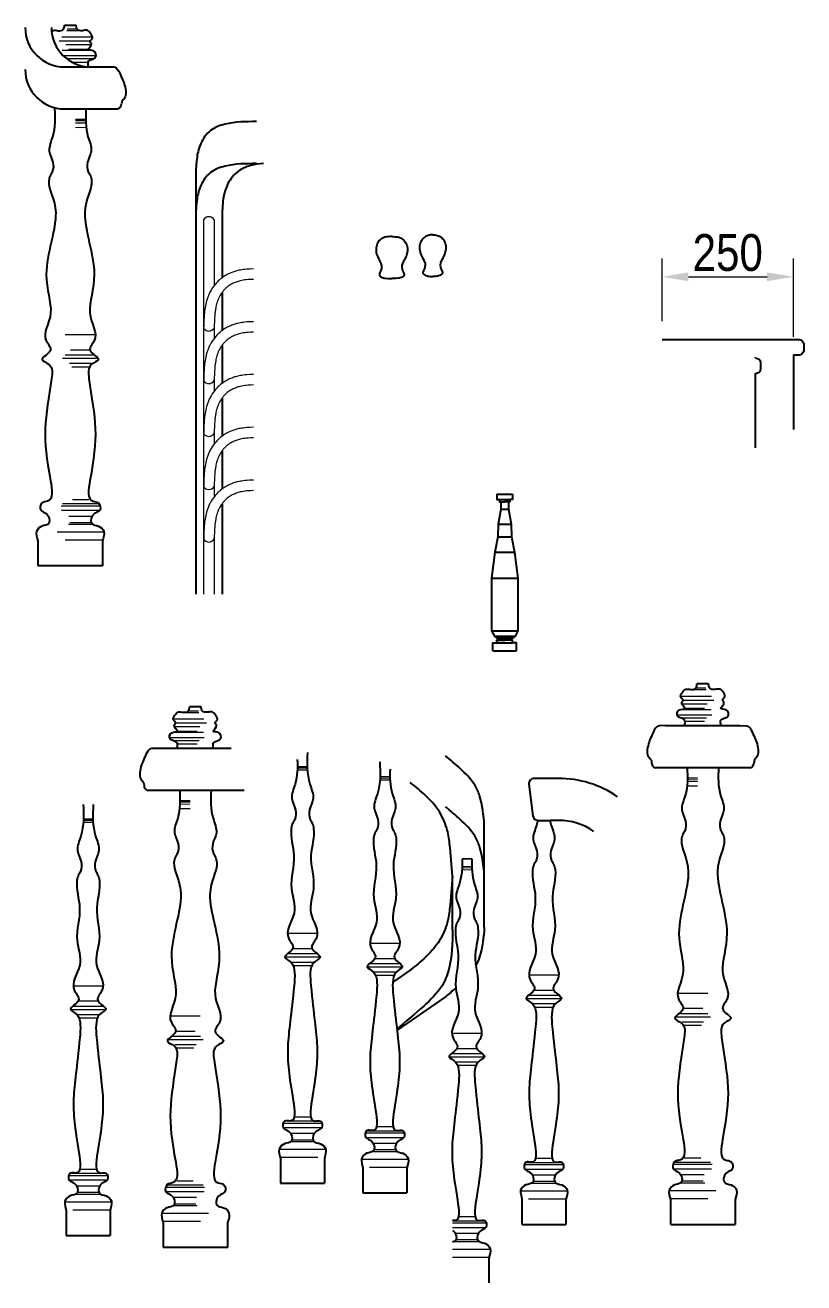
# Model space of a CAD drawing. Header units: millimetres. Extents: x -37049 to 129367, y 25385 to 90033.
# Drawn here: x 48044 to 49528, y 49671 to 52067 of the extents above; entities that cross this region are included whole.
import ezdxf

# ---------------------------------------------------------------- set-up
doc = ezdxf.new("R2010")
doc.units = ezdxf.units.MM
doc.header["$MEASUREMENT"] = 0
for name, color, linetype, lineweight in [('NKT', 9, 'Continuous', 0), ('NMANH2', 35, 'Continuous', 9), ('NMANH3', 25, 'Continuous', 9), ('NTHAY1', 61, 'Continuous', 25), ('NTHAY2', 51, 'Continuous', 25), ('NTHAY3', 41, 'Continuous', 25), ('NTHAY4', 21, 'Continuous', 25), ('NTHEP', 7, 'Continuous', 20), ('NVDUNG', 143, 'Continuous', 13)]:
    doc.layers.add(name, color=color, linetype=linetype, lineweight=lineweight)
doc.styles.add('AVO', font='vhelvcn.ttf')
doc.dimstyles.new('100 Snho', dxfattribs={"dimscale": 0, "dimtxt": 70, "dimasz": 50, "dimexe": 35, "dimexo": 35, "dimgap": 10, "dimtad": 1, "dimdec": 0, "dimzin": 0, "dimdsep": 46, "dimtxsty": 'AVO', "dimcen": -2, "dimdle": 50, "dimclrd": 256, "dimclre": 256, "dimclrt": 3, "dimadec": 0, "dimazin": 0, "dimtfac": 1, "dimtdec": 0, "dimtix": 1, "dimtmove": 2, "dimatfit": 1, "dimldrblk": 'ARCHTICK', "dimfxl": 0, "dimtolj": 1, "dimtzin": 0, "dimlwd": -1, "dimlwe": -1, "dimarcsym": 0})

# ---------------------------------------------------------------- blocks, each defined once
blk = doc.blocks.new('A$C31107601')
at = {"layer": 'NMANH2'}
for p, q in [((218.5, 3174), (140.9, 3174.7)), ((218.5, 3163.2), (140.9, 3163.9)), ((218.5, 3148), (140.9, 3148.7)), ((293.1, 1902.8), (66.3, 1902.8)), ((294.7, 1748.2), (64.7, 1748.2)), ((254.5, 1786.8), (104.8, 1786.8)), ((314.2, 1722.4), (45.2, 1722.4)), ((261.4, 1683.7), (98, 1683.7)), ((244, 1658), (115.4, 1658)), ((242.7, 505.2), (116.7, 505.2)), ((328.6, 456.5), (30.8, 456.5)), ((325.4, 422.4), (34, 422.4)), ((317.7, 473.5), (41.6, 473.5)), ((273, 315.2), (86.3, 315.2)), ((268.1, 378.5), (91.3, 378.5)), ((260.9, 329.8), (98.5, 329.8)), ((357.9, 256.7), (1.4, 256.7)), ((296.5, 195.8), (10.6, 195.8))]:
    blk.add_line(p, q, dxfattribs=at)
at = {"layer": 'NTHAY3'}
for p, q in [((12.7, 189.5), (12.7, 0)), ((346.6, 189.5), (346.6, 0))]:
    blk.add_line(p, q, dxfattribs=at)
for points, knots in [([(218.3, 3283.6), (213.5, 3202.9), (209.9, 3084.8), (278.6, 2938.3), (226.1, 2854.9), (228.3, 2785.4), (256.9, 2744.4), (280.2, 2651.4), (215.5, 2483.8), (294.6, 2268), (202, 2055.9), (338.5, 1901.2), (213.2, 1785.7), (356.1, 1723.5), (228.7, 1683.5), (257.7, 1320.8), (310.8, 1018.7), (275.3, 782.1), (222.3, 451.6), (326.4, 488.6), (338.5, 418.8), (291.6, 404.6), (258.8, 375.5), (254.2, 309.4), (320.8, 308.6), (357.4, 272), (359.7, 246.6), (346.6, 189.5)], [4.841225, 4.841225, 4.841225, 4.841225, 53.228132, 75.721762, 93.593105, 108.446274, 114.096014, 123.235595, 164.581994, 215.213154, 252.839998, 292.727054, 308.51454, 327.233834, 339.600503, 361.604738, 438.59674, 521.6962, 553.360809, 561.516955, 571.901191, 579.250197, 587.895459, 598.078092, 609.056736, 620.583253, 625.172047, 625.172047, 625.172047, 625.172047]), ([(140.1, 3229.9), (142.1, 3167.2), (142.1, 3067.1), (80.6, 2938.3), (133.2, 2854.9), (131, 2785.4), (102.5, 2744.4), (79.2, 2651.4), (143.8, 2483.8), (64.8, 2268), (157.4, 2055.9), (20.8, 1901.2), (146.2, 1785.7), (3.3, 1723.5), (130.6, 1683.5), (101.7, 1320.8), (48.5, 1018.7), (84.1, 782.1), (137, 451.6), (32.9, 488.6), (20.9, 418.8), (67.8, 404.6), (100.6, 375.5), (105.2, 309.4), (38.5, 308.6), (-11.3, 258.8), (4.2, 214.3), (12.7, 189.5)], [23.468781, 23.468781, 23.468781, 23.468781, 211.820428, 324.288574, 413.645292, 487.911134, 516.159836, 561.857739, 768.589736, 1021.745535, 1209.879754, 1409.315034, 1488.252464, 1581.848937, 1643.68228, 1753.703458, 2138.663466, 2554.160764, 2712.483809, 2753.264542, 2805.18572, 2841.930751, 2885.157061, 2936.070228, 2990.963446, 3048.596031, 3120.596589, 3120.596589, 3120.596589, 3120.596589])]:
    blk.add_open_spline(points, degree=3, knots=knots, dxfattribs=at)
blk = doc.blocks.new('A$C6CA73021')
at = {"layer": 'NMANH2'}
for p, q in [((81, 2379), (365, 2379)), ((79, 2185), (367, 2185)), ((129, 2234), (316, 2234)), ((55, 2153), (391, 2153)), ((121, 2105), (325, 2105)), ((143, 2072), (303, 2072)), ((144, 632), (302, 632)), ((37, 571), (409, 571)), ((41, 528), (405, 528)), ((50, 592), (395, 592)), ((106, 394), (340, 394)), ((112, 473), (333, 473)), ((121, 412), (324, 412)), ((0, 321), (446, 321)), ((77, 245), (434, 245))]:
    blk.add_line(p, q, dxfattribs=at)
at = {"layer": 'NTHAY2'}
for p, q in [((360, 4250), (317, 4250)), ((360, 3850), (282, 3850))]:
    blk.add_line(p, q, dxfattribs=at)
blk.add_lwpolyline([(317, 4250), (130, 4250, 0.451123), (80, 4194), (118, 3894, 0.378242), (167, 3850), (279, 3850)], format="xyb", dxfattribs=at)
for radius in [1000, 600]:
    blk.add_arc((360, 3250), radius, 55.5742, 90, dxfattribs=at)
at = {"layer": 'NTHAY3'}
for p, q in [((14, 237), (14, 0)), ((432, 237), (432, 0))]:
    blk.add_line(p, q, dxfattribs=at)
for points, knots in [([(165, 3850), (162, 3834), (146, 3772), (99, 3673), (165, 3569), (162, 3482), (126, 3431), (97, 3314), (178, 3105), (79, 2835), (195, 2570), (24, 2376), (181, 2232), (2, 2154), (162, 2104), (125, 1651), (59, 1273), (103, 978), (170, 564), (39, 611), (24, 523), (83, 506), (124, 469), (130, 387), (46, 386), (1, 340), (-2, 308), (14, 237)], [45.614647, 45.614647, 45.614647, 45.614647, 53.228132, 75.721762, 93.593105, 108.446274, 114.096014, 123.235595, 164.581994, 215.213154, 252.839998, 292.727054, 308.51454, 327.233834, 339.600503, 361.604738, 438.59674, 521.6962, 553.360809, 561.516955, 571.901191, 579.250197, 587.895459, 598.078092, 609.056736, 620.583253, 625.172047, 625.172047, 625.172047, 625.172047]), ([(282, 3850), (285, 3834), (299, 3772), (347, 3673), (281, 3569), (284, 3482), (319, 3431), (349, 3314), (268, 3105), (367, 2835), (251, 2570), (421, 2376), (265, 2232), (443, 2154), (284, 2104), (320, 1651), (387, 1273), (342, 978), (276, 564), (406, 611), (421, 523), (363, 506), (322, 469), (316, 387), (399, 386), (462, 323), (442, 268), (432, 237)], [173.753932, 173.753932, 173.753932, 173.753932, 211.820428, 324.288574, 413.645292, 487.911134, 516.159836, 561.857739, 768.589736, 1021.745535, 1209.879754, 1409.315034, 1488.252464, 1581.848937, 1643.68228, 1753.703458, 2138.663466, 2554.160764, 2712.483809, 2753.264542, 2805.18572, 2841.930751, 2885.157061, 2936.070228, 2990.963446, 3048.596031, 3120.596589, 3120.596589, 3120.596589, 3120.596589])]:
    blk.add_open_spline(points, degree=3, knots=knots, dxfattribs=at)
blk = doc.blocks.new('A$C0A026E76')
at = {"layer": 'NMANH2'}
for p, q in [((34.9, 793.5), (54.3, 793.7)), ((34.9, 790.8), (54.3, 791)), ((34.9, 787), (54.3, 787.2)), ((16.2, 475.7), (72.9, 475.7)), ((15.8, 437), (73.3, 437)), ((25.9, 446.7), (63.3, 446.7)), ((11, 430.6), (78.2, 430.6)), ((24.2, 420.9), (65, 420.9)), ((28.5, 414.5), (60.7, 414.5)), ((28.8, 126.3), (60.3, 126.3)), ((7.4, 114.1), (81.8, 114.1)), ((8.2, 105.6), (81, 105.6)), ((10.1, 118.4), (79.1, 118.4)), ((21.3, 78.8), (67.9, 78.8)), ((22.5, 94.6), (66.7, 94.6)), ((24.3, 82.5), (64.9, 82.5)), ((0, 64.2), (89.2, 64.2)), ((15.4, 49), (86.9, 49))]:
    blk.add_line(p, q, dxfattribs=at)
at = {"layer": 'NTHAY3'}
for p, q in [((2.9, 47.4), (2.9, 0)), ((86.3, 47.4), (86.3, 0))]:
    blk.add_line(p, q, dxfattribs=at)
for points in [[(34.9, 820.9), (36.2, 800.7), (37, 771.2), (19.9, 734.6), (33, 713.7), (32.4, 696.3), (25.3, 686.1), (19.5, 662.8), (35.6, 621), (15.9, 567), (39, 514), (4.9, 475.3), (36.2, 446.4), (0.5, 430.9), (32.3, 420.9), (25.1, 330.2), (11.8, 254.7), (20.7, 195.5), (33.9, 112.9), (7.9, 122.1), (4.9, 104.7), (16.6, 101.1), (24.8, 93.9), (26, 77.3), (9.3, 77.2), (0.2, 68), (-0.4, 61.6), (2.9, 47.4)], [(54.3, 820.9), (53, 800.7), (52.2, 771.2), (69.3, 734.6), (56.2, 713.7), (56.8, 696.3), (63.9, 686.1), (69.7, 662.8), (53.6, 621), (73.3, 567), (50.2, 514), (84.3, 475.3), (53, 446.4), (88.7, 430.9), (56.9, 420.9), (64.1, 330.2), (77.4, 254.7), (68.5, 195.5), (55.3, 112.9), (81.3, 122.1), (84.3, 104.7), (72.6, 101.1), (64.4, 93.9), (63.2, 77.3), (79.9, 77.2), (89, 68), (89.6, 61.6), (86.3, 47.4)]]:
    blk.add_open_spline(points, degree=3, knots=[4.841225, 4.841225, 4.841225, 4.841225, 53.228132, 75.721762, 93.593105, 108.446274, 114.096014, 123.235595, 164.581994, 215.213154, 252.839998, 292.727054, 308.51454, 327.233834, 339.600503, 361.604738, 438.59674, 521.6962, 553.360809, 561.516955, 571.901191, 579.250197, 587.895459, 598.078092, 609.056736, 620.583253, 625.172047, 625.172047, 625.172047, 625.172047], dxfattribs=at)
blk = doc.blocks.new('A$C4C8B26EE')
at = {"layer": 'NMANH2'}
for p, q in [((63.6, 1006.7), (122.3, 1006.7)), ((86, 1019.2), (112.4, 1019.2)), ((93, 1022.3), (111.7, 1022.3)), ((65.7, 992.2), (114.3, 992.2)), ((68.3, 999.3), (126.9, 999.3)), ((71.6, 983.5), (109.1, 983.5)), ((56.7, 971.2), (122.9, 971.2)), ((62.5, 965.5), (113, 965.5)), ((64.5, 981.5), (121.6, 981.5)), ((71.9, 958.9), (109.1, 958.9)), ((95.7, 843.8), (76.4, 844)), ((95.9, 850.6), (76.5, 850.8)), ((95.9, 848), (76.5, 848.2)), ((95.8, 835.1), (76.4, 835.3)), ((115.3, 440.3), (58.7, 440.3)), ((105.7, 411.3), (68.3, 411.3)), ((120.6, 395.2), (53.4, 395.2)), ((115.7, 401.7), (58.3, 401.7)), ((107.4, 385.6), (66.6, 385.6)), ((103.1, 379.1), (70.9, 379.1)), ((102, 126.3), (70.5, 126.3)), ((123.5, 114.1), (49, 114.1)), ((122.7, 105.6), (49.8, 105.6)), ((120.8, 118.4), (51.7, 118.4)), ((109.6, 78.8), (62.9, 78.8)), ((108.3, 94.6), (64.1, 94.6)), ((106.6, 82.5), (65.9, 82.5)), ((130.8, 64.2), (41.7, 64.2)), ((115.4, 49), (44, 49))]:
    blk.add_line(p, q, dxfattribs=at)
at = {"layer": 'NTHAY3'}
for p, q in [((117, 1029.8), (94.7, 1029.8)), ((174, 950.2), (35.2, 950.2)), ((198.8, 870.2), (15.8, 870.2)), ((44.5, 47.4), (44.5, 0)), ((167.4, 47.4), (167.4, 0))]:
    blk.add_line(p, q, dxfattribs=at)
blk.add_arc((18.4, 880.1), 10.3, 179.4846, 254.9089, dxfattribs=at)
for points, knots in [([(70.9, 950.2), (71.9, 954.5), (73.6, 962.2), (63.7, 964.8), (54.9, 968.7), (57.8, 983.6), (78.8, 980.3), (61.1, 992.9), (70.7, 999.4), (61, 1004.8), (66.6, 1014), (73.2, 1021.8), (82.8, 1018.4), (94, 1020), (94.4, 1026.8), (94.7, 1029.8)], [0, 0, 0, 0, 44.778993, 80.151703, 105.022686, 154.235341, 197.72659, 250.748727, 269.750189, 296.101968, 336.996669, 372.457452, 409.472028, 450.409327, 482.992951, 482.992951, 482.992951, 482.992951]), ([(140.7, 950.2), (139.8, 954.5), (138, 962.2), (147.9, 964.8), (156.7, 968.7), (153.9, 983.6), (132.8, 980.3), (150.6, 992.9), (141, 999.4), (150.7, 1004.8), (145, 1014), (138.5, 1021.8), (128.8, 1018.4), (117.7, 1020), (117.2, 1026.8), (117, 1029.8)], [0, 0, 0, 0, 44.778993, 80.151703, 105.022686, 154.235341, 197.72659, 250.748727, 269.750189, 296.101968, 336.996669, 372.457452, 409.472028, 450.409327, 482.992951, 482.992951, 482.992951, 482.992951]), ([(35.2, 950.2), (22.5, 951.2), (14.9, 946.9), (7.6, 928.4), (0.2, 914.8), (-0.9, 892.3), (7.8, 885.7), (8.2, 881.8), (8.1, 880.2)], [0, 0, 0, 0, 6.002944, 20.995729, 53.508907, 73.898701, 78.40458, 83.222793, 83.222793, 83.222793, 83.222793]), ([(76.1, 870.2), (76.8, 852.5), (77.8, 825.5), (61.5, 791.4), (74.6, 770.5), (74.1, 753.2), (66.9, 742.9), (61.1, 719.7), (94, 677.8), (46.9, 559.1), (80.7, 476.2), (46.5, 437.6), (77.9, 408.7), (42.1, 393.1), (74, 383.1), (66.7, 330.2), (53.5, 254.7), (62.3, 195.5), (75.6, 121.4), (49.6, 122.1), (46.6, 104.7), (58.3, 101.1), (66.5, 93.9), (67.6, 77.3), (51, 77.2), (38.5, 64.7), (42.4, 53.6), (44.5, 47.4)], [0, 0, 0, 0, 211.820428, 324.288574, 413.645292, 487.911134, 516.159836, 561.857739, 768.589736, 1021.745535, 1209.879754, 1409.315034, 1488.252464, 1581.848937, 1643.68228, 1753.703458, 2138.663466, 2554.160764, 2712.483809, 2753.264542, 2805.18572, 2841.930751, 2885.157061, 2936.070228, 2990.963446, 3048.596031, 3120.596589, 3120.596589, 3120.596589, 3120.596589]), ([(135.8, 870.2), (135.2, 852.5), (134.2, 825.5), (150.5, 791.4), (137.3, 770.5), (137.9, 753.2), (145, 742.9), (150.8, 719.7), (117.9, 677.8), (165.1, 559.1), (131.3, 476.2), (165.4, 437.6), (134.1, 408.7), (169.8, 393.1), (138, 383.1), (145.2, 330.2), (158.5, 254.7), (149.6, 195.5), (136.4, 121.4), (162.4, 122.1), (165.4, 104.7), (153.7, 101.1), (145.5, 93.9), (144.3, 77.3), (161, 77.2), (173.5, 64.7), (169.6, 53.6), (167.4, 47.4)], [0, 0, 0, 0, 211.820428, 324.288574, 413.645292, 487.911134, 516.159836, 561.857739, 768.589736, 1021.745535, 1209.879754, 1409.315034, 1488.252464, 1581.848937, 1643.68228, 1753.703458, 2138.663466, 2554.160764, 2712.483809, 2753.264542, 2805.18572, 2841.930751, 2885.157061, 2936.070228, 2990.963446, 3048.596031, 3120.596589, 3120.596589, 3120.596589, 3120.596589])]:
    blk.add_open_spline(points, degree=3, knots=knots, dxfattribs=at)
blk = doc.blocks.new('A$C67F171CA')
at = {"layer": 'NMANH2'}
for p, q in [((63.6, 1006.7), (122.3, 1006.7)), ((86, 1019.2), (112.4, 1019.2)), ((93, 1022.3), (111.7, 1022.3)), ((65.7, 992.2), (114.3, 992.2)), ((68.3, 999.3), (126.9, 999.3)), ((71.6, 983.5), (109.1, 983.5)), ((56.7, 971.2), (122.9, 971.2)), ((62.5, 965.5), (113, 965.5)), ((64.5, 981.5), (121.6, 981.5)), ((71.9, 958.9), (109.1, 958.9)), ((95.7, 843.8), (76.4, 844)), ((95.9, 850.6), (76.5, 850.8)), ((95.9, 848), (76.5, 848.2)), ((95.8, 835.1), (76.4, 835.3)), ((115.3, 440.3), (58.7, 440.3)), ((105.7, 411.3), (68.3, 411.3)), ((120.6, 395.2), (53.4, 395.2)), ((115.7, 401.7), (58.3, 401.7)), ((107.4, 385.6), (66.6, 385.6)), ((103.1, 379.1), (70.9, 379.1)), ((102, 126.3), (70.5, 126.3)), ((123.5, 114.1), (49, 114.1)), ((122.7, 105.6), (49.8, 105.6)), ((120.8, 118.4), (51.7, 118.4)), ((109.6, 78.8), (62.9, 78.8)), ((108.3, 94.6), (64.1, 94.6)), ((106.6, 82.5), (65.9, 82.5)), ((130.8, 64.2), (41.7, 64.2)), ((115.4, 49), (44, 49))]:
    blk.add_line(p, q, dxfattribs=at)
at = {"layer": 'NTHAY3'}
for p, q in [((117, 1029.8), (94.7, 1029.8)), ((176.4, 950.2), (35.2, 950.2)), ((195.9, 870.2), (15.8, 870.2)), ((44.5, 47.4), (44.5, 0)), ((167.4, 47.4), (167.4, 0))]:
    blk.add_line(p, q, dxfattribs=at)
for centre, start, end in [((18.4, 880.1), 179.4846, 254.9089), ((193.2, 880.1), 285.0911, 0.5154)]:
    blk.add_arc(centre, 10.3, start, end, dxfattribs=at)
for points, knots in [([(70.9, 950.2), (71.9, 954.5), (73.6, 962.2), (63.7, 964.8), (54.9, 968.7), (57.8, 983.6), (78.8, 980.3), (61.1, 992.9), (70.7, 999.4), (61, 1004.8), (66.6, 1014), (73.2, 1021.8), (82.8, 1018.4), (94, 1020), (94.4, 1026.8), (94.7, 1029.8)], [0, 0, 0, 0, 44.778993, 80.151703, 105.022686, 154.235341, 197.72659, 250.748727, 269.750189, 296.101968, 336.996669, 372.457452, 409.472028, 450.409327, 482.992951, 482.992951, 482.992951, 482.992951]), ([(140.7, 950.2), (139.8, 954.5), (138, 962.2), (147.9, 964.8), (156.7, 968.7), (153.9, 983.6), (132.8, 980.3), (150.6, 992.9), (141, 999.4), (150.7, 1004.8), (145, 1014), (138.5, 1021.8), (128.8, 1018.4), (117.7, 1020), (117.2, 1026.8), (117, 1029.8)], [0, 0, 0, 0, 44.778993, 80.151703, 105.022686, 154.235341, 197.72659, 250.748727, 269.750189, 296.101968, 336.996669, 372.457452, 409.472028, 450.409327, 482.992951, 482.992951, 482.992951, 482.992951]), ([(35.2, 950.2), (22.5, 951.2), (14.9, 946.9), (7.6, 928.4), (0.2, 914.8), (-0.9, 892.3), (7.8, 885.7), (8.2, 881.8), (8.1, 880.2)], [0, 0, 0, 0, 6.002944, 20.995729, 53.508907, 73.898701, 78.40458, 83.222793, 83.222793, 83.222793, 83.222793]), ([(176.4, 950.2), (189.1, 951.2), (196.7, 946.9), (204, 928.4), (211.4, 914.8), (212.6, 892.3), (203.8, 885.7), (203.5, 881.8), (203.5, 880.2)], [0, 0, 0, 0, 6.002944, 20.995729, 53.508907, 73.898701, 78.40458, 83.222793, 83.222793, 83.222793, 83.222793]), ([(76.1, 870.2), (76.8, 852.5), (77.8, 825.5), (61.5, 791.4), (74.6, 770.5), (74.1, 753.2), (66.9, 742.9), (61.1, 719.7), (94, 677.8), (46.9, 559.1), (80.7, 476.2), (46.5, 437.6), (77.9, 408.7), (42.1, 393.1), (74, 383.1), (66.7, 330.2), (53.5, 254.7), (62.3, 195.5), (75.6, 121.4), (49.6, 122.1), (46.6, 104.7), (58.3, 101.1), (66.5, 93.9), (67.6, 77.3), (51, 77.2), (38.5, 64.7), (42.4, 53.6), (44.5, 47.4)], [0, 0, 0, 0, 211.820428, 324.288574, 413.645292, 487.911134, 516.159836, 561.857739, 768.589736, 1021.745535, 1209.879754, 1409.315034, 1488.252464, 1581.848937, 1643.68228, 1753.703458, 2138.663466, 2554.160764, 2712.483809, 2753.264542, 2805.18572, 2841.930751, 2885.157061, 2936.070228, 2990.963446, 3048.596031, 3120.596589, 3120.596589, 3120.596589, 3120.596589]), ([(135.8, 870.2), (135.2, 852.5), (134.2, 825.5), (150.5, 791.4), (137.3, 770.5), (137.9, 753.2), (145, 742.9), (150.8, 719.7), (117.9, 677.8), (165.1, 559.1), (131.3, 476.2), (165.4, 437.6), (134.1, 408.7), (169.8, 393.1), (138, 383.1), (145.2, 330.2), (158.5, 254.7), (149.6, 195.5), (136.4, 121.4), (162.4, 122.1), (165.4, 104.7), (153.7, 101.1), (145.5, 93.9), (144.3, 77.3), (161, 77.2), (173.5, 64.7), (169.6, 53.6), (167.4, 47.4)], [0, 0, 0, 0, 211.820428, 324.288574, 413.645292, 487.911134, 516.159836, 561.857739, 768.589736, 1021.745535, 1209.879754, 1409.315034, 1488.252464, 1581.848937, 1643.68228, 1753.703458, 2138.663466, 2554.160764, 2712.483809, 2753.264542, 2805.18572, 2841.930751, 2885.157061, 2936.070228, 2990.963446, 3048.596031, 3120.596589, 3120.596589, 3120.596589, 3120.596589])]:
    blk.add_open_spline(points, degree=3, knots=knots, dxfattribs=at)
blk = doc.blocks.new('A$C34EB5338')
at = {"layer": 'DEFPOINTS', "ltscale": 200}
for p, q in [((10, 298.4, -330.8), (40, 298.4, -330.8)), ((2.5, 0, -330.8), (47.5, 0, -330.8))]:
    blk.add_line(p, q, dxfattribs=at)
at = {"layer": 'NTHAY3', "ltscale": 200}
for p, q in [((15, 288.4, -330.8), (35, 288.4, -330.8)), ((17.5, 269.4, -330.8), (32.5, 269.4, -330.8)), ((12.6, 241.1, -330.8), (37.4, 241.1, -330.8)), ((12.1, 217, -330.8), (37.9, 217, -330.8)), ((6, 187.6, -330.8), (44, 187.6, -330.8)), ((0, 138.1, -330.8), (50, 138.1, -330.8)), ((0, 37.8, -330.8), (50, 37.8, -330.8)), ((5.3, 27.7, -330.8), (44.7, 27.7, -330.8)), ((12.5, 24.2, -330.8), (37.5, 24.2, -330.8)), ((10, 15, -330.8), (40, 15, -330.8))]:
    blk.add_line(p, q, dxfattribs=at)
at = {"layer": 'NTHAY3', "ltscale": 200, "elevation": -330.8}
for points in [[(10, 298.4), (10, 288.4), (15, 288.4), (15, 283.4), (25, 283.4)], [(40, 298.4), (40, 288.4), (35, 288.4), (35, 283.4), (25, 283.4)], [(17.5, 283.4), (17.5, 269.4), (12.6, 241.1), (12.1, 217), (6, 187.6), (0, 138.1), (0, 37.8), (5.3, 27.7), (10, 24.2), (12.5, 24.2), (12.5, 20)], [(32.5, 283.4), (32.5, 269.4), (37.4, 241.1), (37.9, 217), (44, 187.6), (50, 138.1), (50, 37.8), (44.7, 27.7), (40, 24.2), (37.5, 24.2), (37.5, 20)], [(2.5, 0), (2.5, 15), (10, 15), (10, 20), (25, 20)], [(47.5, 0), (47.5, 15), (40, 15), (40, 20), (25, 20)]]:
    blk.add_lwpolyline(points, dxfattribs=at)
blk = doc.blocks.new('*D622')
at = {"layer": 'DEFPOINTS', "color": 0}
for p in [(49507.9, 51587.3), (49257.9, 51467.9), (49507.9, 51437.9)]:
    blk.add_point(p, dxfattribs=at)
at = {"layer": 'NKT'}
for p, q in [((49257.9, 51502.9), (49257.9, 51622.3)), ((49507.9, 51472.9), (49507.9, 51622.3)), ((49307.9, 51587.3), (49457.9, 51587.3))]:
    blk.add_line(p, q, dxfattribs=at)
for points in [[(49307.9, 51595.7), (49307.9, 51579), (49257.9, 51587.3)], [(49457.9, 51595.7), (49457.9, 51579), (49507.9, 51587.3)]]:
    blk.add_solid(points, dxfattribs=at)
at = {"layer": 'NKT', "color": 3, "insert": (49382.9, 51633.1), "char_height": 70, "attachment_point": 5, "style": 'AVO'}
blk.add_mtext('\\A1;250', dxfattribs=at)
blk = doc.blocks.new('_ARCHTICK')
at = {"color": 0, "linetype": 'ByBlock', "const_width": 0.15}
blk.add_lwpolyline([(-0.5, -0.5), (0.5, 0.5)], dxfattribs=at)
blk = doc.blocks.new('A$C028D0F4C')
at = {"layer": 'DEFPOINTS'}
blk.add_line((147.4, 0), (24.4, 0), dxfattribs=at)
at = {"layer": 'NMANH3'}
for p, q in [((128.3, 1006.7), (69.6, 1006.7)), ((105.9, 1019.2), (79.5, 1019.2)), ((98.9, 1022.3), (80.2, 1022.3)), ((123.6, 999.3), (65, 999.3)), ((126.2, 992.2), (77.5, 992.2)), ((120.3, 983.5), (82.8, 983.5)), ((127.4, 981.5), (70.3, 981.5)), ((135.1, 971.2), (72.9, 971.2)), ((129.4, 965.5), (78.8, 965.5)), ((120, 958.9), (89.9, 958.9)), ((96, 850.6), (115.3, 850.8)), ((96, 848), (115.4, 848.2)), ((96.1, 843.8), (115.5, 844)), ((96.1, 835.1), (115.5, 835.3)), ((76.5, 440.3), (133.2, 440.3)), ((86.2, 411.3), (123.6, 411.3)), ((71.2, 395.2), (138.5, 395.2)), ((76.1, 401.7), (133.6, 401.7)), ((84.4, 385.6), (125.3, 385.6)), ((88.8, 379.1), (120.9, 379.1)), ((89.9, 126.3), (121.4, 126.3)), ((68.4, 114.1), (142.9, 114.1)), ((69.2, 105.6), (142.1, 105.6)), ((71.1, 118.4), (140.1, 118.4)), ((82.3, 78.8), (129, 78.8)), ((83.5, 94.6), (127.7, 94.6)), ((85.3, 82.5), (125.9, 82.5)), ((61.1, 64.2), (150.2, 64.2)), ((76.4, 49), (147.9, 49))]:
    blk.add_line(p, q, dxfattribs=at)
at = {"layer": 'NTHAY4'}
for p, q in [((74.9, 1029.8), (97.2, 1029.8)), ((75, 950.2), (156.6, 950.2)), ((75, 870.2), (176.1, 870.2)), ((24.4, 47.4), (24.4, 0)), ((147.4, 47.4), (147.4, 0))]:
    blk.add_line(p, q, dxfattribs=at)
at = {"layer": 'NTHAY4', "ltscale": 200}
for centre in [(75, 1025.2), (125, 1025.2), (75, 945.2)]:
    blk.add_arc(centre, 75, 180, 270, dxfattribs=at)
at = {"layer": 'NTHAY4'}
blk.add_arc((173.4, 880.1), 10.3, 285.0911, 0.5154, dxfattribs=at)
for points, knots in [([(50.4, 1017.8), (51.4, 1018.8), (55, 1021.2), (63.1, 1018.4), (74.2, 1020), (74.7, 1026.8), (74.9, 1029.8)], [355.047502, 355.047502, 355.047502, 355.047502, 372.457452, 409.472028, 450.409327, 482.992951, 482.992951, 482.992951, 482.992951]), ([(121, 950.2), (120, 954.5), (118.3, 962.2), (128.2, 964.8), (137, 968.7), (134.1, 983.6), (113.1, 980.3), (130.8, 992.9), (121.2, 999.4), (130.9, 1004.8), (125.3, 1014), (118.7, 1021.8), (109, 1018.4), (97.9, 1020), (97.4, 1026.8), (97.2, 1029.8)], [0, 0, 0, 0, 44.778993, 80.151703, 105.022686, 154.235341, 197.72659, 250.748727, 269.750189, 296.101968, 336.996669, 372.457452, 409.472028, 450.409327, 482.992951, 482.992951, 482.992951, 482.992951]), ([(156.6, 950.2), (169.3, 951.2), (177, 946.9), (184.2, 928.4), (191.7, 914.8), (192.8, 892.3), (184.1, 885.7), (183.7, 881.8), (183.7, 880.2)], [0, 0, 0, 0, 6.002944, 20.995729, 53.508907, 73.898701, 78.40458, 83.222793, 83.222793, 83.222793, 83.222793]), ([(56.1, 870.2), (56.7, 852.5), (57.7, 825.5), (41.4, 791.4), (54.6, 770.5), (54, 753.2), (46.9, 742.9), (41, 719.7), (74, 677.8), (26.8, 559.1), (60.6, 476.2), (26.5, 437.6), (57.8, 408.7), (22.1, 393.1), (53.9, 383.1), (46.7, 330.2), (33.4, 254.7), (42.3, 195.5), (55.5, 121.4), (29.5, 122.1), (26.5, 104.7), (38.2, 101.1), (46.4, 93.9), (47.5, 77.3), (30.9, 77.2), (18.4, 64.7), (22.3, 53.6), (24.4, 47.4)], [0, 0, 0, 0, 211.820428, 324.288574, 413.645292, 487.911134, 516.159836, 561.857739, 768.589736, 1021.745535, 1209.879754, 1409.315034, 1488.252464, 1581.848937, 1643.68228, 1753.703458, 2138.663466, 2554.160764, 2712.483809, 2753.264542, 2805.18572, 2841.930751, 2885.157061, 2936.070228, 2990.963446, 3048.596031, 3120.596589, 3120.596589, 3120.596589, 3120.596589]), ([(115.7, 870.2), (115.1, 852.5), (114.1, 825.5), (130.4, 791.4), (117.2, 770.5), (117.8, 753.2), (124.9, 742.9), (130.8, 719.7), (97.8, 677.8), (145, 559.1), (111.2, 476.2), (145.3, 437.6), (114, 408.7), (149.7, 393.1), (117.9, 383.1), (125.1, 330.2), (138.4, 254.7), (129.5, 195.5), (116.3, 121.4), (142.3, 122.1), (145.3, 104.7), (133.6, 101.1), (125.4, 93.9), (124.3, 77.3), (140.9, 77.2), (153.4, 64.7), (149.5, 53.6), (147.4, 47.4)], [0, 0, 0, 0, 211.820428, 324.288574, 413.645292, 487.911134, 516.159836, 561.857739, 768.589736, 1021.745535, 1209.879754, 1409.315034, 1488.252464, 1581.848937, 1643.68228, 1753.703458, 2138.663466, 2554.160764, 2712.483809, 2753.264542, 2805.18572, 2841.930751, 2885.157061, 2936.070228, 2990.963446, 3048.596031, 3120.596589, 3120.596589, 3120.596589, 3120.596589])]:
    blk.add_open_spline(points, degree=3, knots=knots, dxfattribs=at)

msp = doc.modelspace()

# ---------------------------------------------------------------- linework, layer by layer
at = {"layer": 'DEFPOINTS'}
for p, q in [((48530.7, 49860.2), (48614.2, 49860.2)), ((48687.7, 49842), (48771.1, 49842)), ((48990.8, 49781.7), (49074.3, 49781.7)), ((49274.1, 49781.7), (49397, 49781.7)), ((48122.4, 49761), (48205.8, 49761)), ((48306.9, 49738.3), (48429.9, 49738.3))]:
    msp.add_line(p, q, dxfattribs=at)
at = {"layer": 'NMANH2'}
for p, q in [((48719.7, 50635.5), (48739.1, 50635.7)), ((48719.7, 50632.8), (48739.1, 50633)), ((48719.7, 50629), (48739.1, 50629.2)), ((48875.9, 50464.1), (48895.3, 50464.3)), ((48875.9, 50461.4), (48895.3, 50461.6)), ((48875.9, 50457.6), (48895.3, 50457.8)), ((48701.1, 50317.7), (48757.8, 50317.7)), ((48695.8, 50272.6), (48763, 50272.6)), ((48700.7, 50279), (48758.2, 50279)), ((48710.7, 50288.7), (48748.1, 50288.7)), ((48709, 50262.9), (48749.8, 50262.9)), ((48713.3, 50256.5), (48745.5, 50256.5)), ((48857.2, 50146.3), (48913.9, 50146.3)), ((48856.8, 50107.6), (48914.3, 50107.6)), ((48866.9, 50117.3), (48904.3, 50117.3)), ((48852, 50101.2), (48919.2, 50101.2)), ((48865.2, 50091.5), (48906, 50091.5)), ((48869.5, 50085.1), (48901.7, 50085.1)), ((48694.9, 49960.4), (48763.9, 49960.4)), ((48713.7, 49968.3), (48745.2, 49968.3)), ((48692.2, 49956.1), (48766.6, 49956.1)), ((48693, 49947.6), (48765.8, 49947.6)), ((48707.3, 49936.6), (48751.5, 49936.6)), ((48706.1, 49920.8), (48752.7, 49920.8)), ((48709.1, 49924.4), (48749.7, 49924.4)), ((48684.8, 49906.2), (48774, 49906.2)), ((48700.2, 49891), (48771.7, 49891)), ((48869.8, 49796.9), (48901.3, 49796.9)), ((48858.4, 49789), (48920.1, 49789)), ((48858.4, 49784.7), (48922.8, 49784.7)), ((48858.4, 49776.2), (48922, 49776.2)), ((48862.3, 49749.4), (48908.9, 49749.4)), ((48863.5, 49765.2), (48907.7, 49765.2)), ((48865.3, 49753), (48905.9, 49753)), ((48858.4, 49734.8), (48930.2, 49734.8)), ((48858.4, 49719.5), (48927.9, 49719.5))]:
    msp.add_line(p, q, dxfattribs=at)
at = {"layer": 'NTHAY1', "ltscale": 0.75}
for points in [[(49257.9, 51467.9), (49517.9, 51467.9, -0.414214), (49527.9, 51457.9), (49527.9, 51447.9, -0.414214), (49517.9, 51437.9), (49507.9, 51437.9), (49507.9, 51296.4)], [(49435.4, 51432.7), (49435.4, 51432.7, -0.414214), (49445.4, 51422.7), (49445.4, 51412.7, -0.414214), (49435.4, 51402.7), (49435.4, 51402.7), (49435.4, 51261.3)]]:
    msp.add_lwpolyline(points, format="xyb", dxfattribs=at)
at = {"layer": 'NTHAY2'}
for p, q in [((48919, 50348.3), (48919, 50542)), ((48895.5, 50478.1), (48876.6, 50477.8)), ((48858.4, 50343.2), (48858.4, 50445)), ((48777.9, 50266.5), (48744.4, 50243.2)), ((48845.2, 50215.3), (48752.7, 50151.9))]:
    msp.add_line(p, q, dxfattribs=at)
for points, knots in [([(48742.6, 51663.8), (48738, 51663.8), (48730.1, 51663.9), (48720.2, 51658.5), (48714.1, 51650.1), (48711.8, 51639.3), (48714, 51627.4), (48719.6, 51618), (48723.5, 51609.7), (48723.3, 51602.3), (48720.9, 51596.8), (48717.9, 51591.3), (48721.9, 51586.3), (48725.9, 51585.7), (48729.7, 51584.3), (48742.6, 51583.8)], [0, 0, 0, 0, 26.826222, 46.589281, 65.113807, 87.538022, 110.752157, 135.426564, 152.950863, 165.262043, 177.857814, 189.520873, 199.171802, 209.671741, 216.832839, 216.832839, 216.832839, 216.832839]), ([(48742.6, 51663.8), (48747.1, 51663.8), (48755, 51663.9), (48764.9, 51658.5), (48771, 51650.1), (48773.3, 51639.3), (48771.1, 51627.4), (48765.6, 51618), (48761.6, 51609.7), (48761.8, 51602.3), (48764.2, 51596.8), (48767.2, 51591.3), (48763.2, 51586.3), (48759.2, 51585.7), (48755.4, 51584.3), (48742.6, 51583.8)], [0, 0, 0, 0, 26.826222, 46.589281, 65.113807, 87.538022, 110.752157, 135.426564, 152.950863, 165.262043, 177.857814, 189.520873, 199.171802, 209.671741, 216.832839, 216.832839, 216.832839, 216.832839]), ([(48820.7, 51667.4), (48817.8, 51667.3), (48811.6, 51666.8), (48803.2, 51662.2), (48797.1, 51653.7), (48794.7, 51642.9), (48797, 51631.1), (48802.5, 51621.7), (48806.5, 51613.3), (48806.3, 51606), (48803.9, 51600.5), (48800.9, 51595), (48804.8, 51590), (48808.7, 51589.4), (48812.2, 51588.2), (48820.7, 51587.7)], [9.61129, 9.61129, 9.61129, 9.61129, 26.826222, 46.589281, 65.113807, 87.538022, 110.752157, 135.426564, 152.950863, 165.262043, 177.857814, 189.520873, 199.171802, 209.671741, 215.804806, 215.804806, 215.804806, 215.804806]), ([(48820.7, 51667.4), (48823.5, 51667.3), (48829.7, 51666.8), (48838.2, 51662.2), (48844.2, 51653.7), (48846.6, 51642.9), (48844.3, 51631.1), (48838.8, 51621.7), (48834.8, 51613.3), (48835, 51606), (48837.4, 51600.5), (48840.4, 51595), (48836.5, 51590), (48832.6, 51589.4), (48829.1, 51588.2), (48820.7, 51587.7)], [9.61129, 9.61129, 9.61129, 9.61129, 26.826222, 46.589281, 65.113807, 87.538022, 110.752157, 135.426564, 152.950863, 165.262043, 177.857814, 189.520873, 199.171802, 209.671741, 215.804806, 215.804806, 215.804806, 215.804806]), ([(48858.4, 50343.2), (48858.1, 50317.7), (48857.6, 50281), (48837.8, 50229.7), (48799.8, 50194.1), (48769.5, 50168.5), (48752.4, 50154.2)], [0, 0, 0, 0, 75.666284, 109.445929, 161.498562, 228.670473, 228.670473, 228.670473, 228.670473]), ([(48919, 50348.3), (48917.5, 50329), (48915.5, 50303.7), (48905.8, 50280.3), (48903, 50275.1)], [0, 0, 0, 0, 57.667766, 75.340511, 75.340511, 75.340511, 75.340511])]:
    msp.add_open_spline(points, degree=3, knots=knots, dxfattribs=at)
for points in [[(48919, 50542), (48909.9, 50598.9), (48900.7, 50619.1), (48873.1, 50650.4), (48845.2, 50674.6)], [(48858.4, 50445), (48852.9, 50507.4), (48847.4, 50536.8), (48830.8, 50571.7), (48806.9, 50599.3), (48777.9, 50623.8)], [(48919, 50445), (48909.9, 50501.9), (48900.7, 50522.1), (48873.1, 50553.4), (48845.2, 50577.6)], [(48858.4, 50445.3), (48852.9, 50382.9), (48847.4, 50353.5), (48830.8, 50318.6), (48806.9, 50291), (48777.9, 50266.5)]]:
    msp.add_spline(points, degree=3, dxfattribs=at)
msp.add_open_spline([(48864.6, 50232.3), (48858.2, 50226.6), (48851.7, 50221.2), (48845.2, 50215.7)], degree=3, dxfattribs=at)
at = {"layer": 'NTHAY3'}
for p, q in [((48687.7, 49889.4), (48687.7, 49842)), ((48771.1, 49889.4), (48771.1, 49842)), ((48927.3, 49718), (48927.3, 49670.6))]:
    msp.add_line(p, q, dxfattribs=at)
for points, knots in [([(48719.7, 50662.9), (48721, 50642.7), (48721.8, 50613.2), (48704.7, 50576.6), (48717.8, 50555.7), (48717.2, 50538.3), (48710.1, 50528.1), (48704.3, 50504.8), (48720.4, 50462.9), (48700.7, 50409), (48723.8, 50356), (48689.7, 50317.3), (48721, 50288.4), (48685.3, 50272.9), (48717.1, 50262.9), (48709.9, 50172.2), (48696.6, 50096.7), (48705.5, 50037.5), (48718.7, 49954.9), (48692.7, 49964.1), (48689.7, 49946.7), (48701.4, 49943.1), (48709.6, 49935.9), (48710.8, 49919.3), (48694.1, 49919.2), (48685, 49910), (48684.4, 49903.6), (48687.7, 49889.4)], [4.841225, 4.841225, 4.841225, 4.841225, 53.228132, 75.721762, 93.593105, 108.446274, 114.096014, 123.235595, 164.581994, 215.213154, 252.839998, 292.727054, 308.51454, 327.233834, 339.600503, 361.604738, 438.59674, 521.6962, 553.360809, 561.516955, 571.901191, 579.250197, 587.895459, 598.078092, 609.056736, 620.583253, 625.172047, 625.172047, 625.172047, 625.172047]), ([(48739.3, 50649.5), (48738.8, 50633.8), (48738.8, 50608.8), (48754.2, 50576.6), (48741, 50555.7), (48741.6, 50538.3), (48748.7, 50528.1), (48754.5, 50504.8), (48738.4, 50462.9), (48758.1, 50409), (48735, 50356), (48769.1, 50317.3), (48737.8, 50288.4), (48773.5, 50272.9), (48741.7, 50262.9), (48748.9, 50172.2), (48762.2, 50096.7), (48753.3, 50037.5), (48740.1, 49954.9), (48766.1, 49964.1), (48769.1, 49946.7), (48757.4, 49943.1), (48749.2, 49935.9), (48748, 49919.3), (48764.7, 49919.2), (48777.2, 49906.7), (48773.3, 49895.6), (48771.1, 49889.4)], [23.468781, 23.468781, 23.468781, 23.468781, 211.820428, 324.288574, 413.645292, 487.911134, 516.159836, 561.857739, 768.589736, 1021.745535, 1209.879754, 1409.315034, 1488.252464, 1581.848937, 1643.68228, 1753.703458, 2138.663466, 2554.160764, 2712.483809, 2753.264542, 2805.18572, 2841.930751, 2885.157061, 2936.070228, 2990.963446, 3048.596031, 3120.596589, 3120.596589, 3120.596589, 3120.596589]), ([(48876.6, 50477.8), (48877.1, 50462.2), (48875.9, 50437.3), (48860.9, 50405.2), (48874, 50384.3), (48873.4, 50366.9), (48866.3, 50356.7), (48860.5, 50333.4), (48876.6, 50291.5), (48856.9, 50237.6), (48880, 50184.6), (48845.9, 50145.9), (48877.2, 50117), (48841.5, 50101.5), (48873.3, 50091.5), (48866.1, 50000.8), (48852.8, 49925.3), (48861.7, 49866.1), (48874.3, 49787.2), (48859.6, 49789.4), (48858.4, 49789.6)], [15.746881, 15.746881, 15.746881, 15.746881, 53.228132, 75.721762, 93.593105, 108.446274, 114.096014, 123.235595, 164.581994, 215.213154, 252.839998, 292.727054, 308.51454, 327.233834, 339.600503, 361.604738, 438.59674, 521.6962, 553.360809, 555.937286, 555.937286, 555.937286, 555.937286]), ([(48895.5, 50478.1), (48895, 50462.4), (48895, 50437.4), (48910.4, 50405.2), (48897.2, 50384.3), (48897.7, 50366.9), (48904.9, 50356.7), (48910.7, 50333.4), (48894.5, 50291.5), (48914.3, 50237.6), (48891.2, 50184.6), (48925.3, 50145.9), (48894, 50117), (48929.7, 50101.5), (48897.9, 50091.5), (48905.1, 50000.8), (48918.4, 49925.3), (48909.5, 49866.1), (48896.3, 49783.5), (48922.3, 49792.7), (48925.3, 49775.3), (48913.6, 49771.7), (48905.4, 49764.5), (48904.2, 49747.9), (48920.9, 49747.7), (48933.3, 49735.3), (48929.5, 49724.2), (48927.3, 49718)], [23.468781, 23.468781, 23.468781, 23.468781, 211.820428, 324.288574, 413.645292, 487.911134, 516.159836, 561.857739, 768.589736, 1021.745535, 1209.879754, 1409.315034, 1488.252464, 1581.848937, 1643.68228, 1753.703458, 2138.663466, 2554.160764, 2712.483809, 2753.264542, 2805.18572, 2841.930751, 2885.157061, 2936.070228, 2990.963446, 3048.596031, 3120.596589, 3120.596589, 3120.596589, 3120.596589]), ([(48858.4, 49770.3), (48860.9, 49768.7), (48865.9, 49763.5), (48866.8, 49750.9), (48860.8, 49748.6), (48858.4, 49747.9)], [580.915292, 580.915292, 580.915292, 580.915292, 587.895459, 598.078092, 603.767647, 603.767647, 603.767647, 603.767647])]:
    msp.add_open_spline(points, degree=3, knots=knots, dxfattribs=at)
at = {"layer": 'NTHAY4', "ltscale": 200}
for p, q in [((48369.1, 51779.6), (48369.1, 50982.9)), ((48419.1, 51699.6), (48419.1, 51585.4)), ((48419.1, 51557.3), (48419.1, 51484.8)), ((48419.1, 51456.7), (48419.1, 51384.2)), ((48419.1, 51356.1), (48419.1, 51283.6)), ((48419.1, 51255.5), (48419.1, 51183)), ((48419.1, 51154.9), (48419.1, 50982.9))]:
    msp.add_line(p, q, dxfattribs=at)
for points in [[(48484.9, 51882.9), (48424.9, 51878), (48397.4, 51866), (48378.7, 51841.4), (48371.5, 51815.6), (48369.1, 51779.6)], [(48484.9, 51802.9), (48424.9, 51798), (48397.4, 51786), (48378.7, 51761.4), (48371.5, 51735.6), (48369.1, 51699.6)], [(48497.9, 51802.9), (48473.6, 51799.4), (48447.4, 51786), (48428.7, 51761.4), (48421.5, 51735.6), (48419.1, 51699.6)]]:
    msp.add_spline(points, degree=3, dxfattribs=at)
at = {"layer": 'NTHEP'}
for p, q in [((48384.1, 51695.9), (48384.1, 50982.9)), ((48404.1, 51695.9), (48404.1, 51570.7)), ((48404.1, 51489.7), (48404.1, 51470.1)), ((48404.1, 51389.6), (48404.1, 51369.5)), ((48404.1, 51289), (48404.1, 51268.9)), ((48404.1, 51187.9), (48404.1, 51168.3)), ((48404.1, 51087.8), (48404.1, 50982.9))]:
    msp.add_line(p, q, dxfattribs=at)
for centre, start, end in [((48394.1, 51690.3), 29.4031, 150.5969), ((48394.1, 51495.3), 209.4031, 330.5969), ((48394.2, 51395.2), 209.4031, 330.5969), ((48394.2, 51294.6), 209.4031, 330.5969), ((48394.1, 51193.5), 209.4031, 330.5969), ((48394.2, 51093.4), 209.4031, 330.5969)]:
    msp.add_arc(centre, 11.5, start, end, dxfattribs=at)
for points, knots in [([(48479.1, 51602.3), (48467.7, 51602.1), (48463.5, 51601.7), (48456, 51600.5), (48452.8, 51600), (48448.2, 51598.9), (48446.9, 51598.6), (48444.2, 51597.8), (48442.9, 51597.4), (48438.9, 51596.1), (48436.3, 51595), (48430.6, 51592.5), (48427.7, 51590.9), (48421.9, 51587.4), (48419.2, 51585.5), (48414.4, 51581.7), (48412.4, 51579.8), (48408.6, 51576), (48406.8, 51574), (48401.8, 51567.7), (48398.8, 51563.2), (48395.2, 51556.3), (48394.2, 51554), (48392.3, 51549.4), (48391.5, 51547.1), (48389.4, 51540.5), (48388.3, 51536.1), (48386.7, 51527.4), (48386.1, 51523.1), (48385.2, 51514.6), (48384.9, 51510.4), (48384.4, 51500.4), (48384.3, 51494.7), (48384.1, 51489.1)], [0, 0, 0, 0, 12.402154, 12.402154, 21.279052, 21.279052, 24.969625, 24.969625, 28.660198, 28.660198, 36.041344, 36.041344, 44.804429, 44.804429, 53.504185, 53.504185, 60.480969, 60.480969, 67.457754, 67.457754, 81.411324, 81.411324, 87.914992, 87.914992, 94.418661, 94.418661, 106.618886, 106.618886, 118.819111, 118.819111, 131.019336, 131.019336, 147.815955, 147.815955, 147.815955, 147.815955]), ([(48479.1, 51582.4), (48469.9, 51582.2), (48466, 51581.8), (48458.6, 51580.7), (48455, 51580), (48450.3, 51578.8), (48449, 51578.4), (48446.5, 51577.5), (48445.2, 51577), (48441.5, 51575.5), (48439.1, 51574.4), (48434.1, 51571.5), (48431.5, 51569.7), (48427.4, 51566.5), (48425.9, 51565), (48422.9, 51562), (48421.5, 51560.3), (48418.7, 51556.8), (48417.4, 51554.9), (48415.3, 51551.5), (48414.5, 51550), (48412.9, 51546.9), (48412.2, 51545.2), (48410.8, 51541.8), (48410.2, 51540), (48408.6, 51534.7), (48407.7, 51531), (48406.6, 51524.9), (48406.2, 51522.4), (48405.6, 51517.5), (48405.4, 51515), (48404.7, 51507.4), (48404.5, 51502.2), (48404.3, 51494.2), (48404.2, 51491.4), (48404.1, 51488.6)], [0, 0, 0, 0, 12.121013, 12.121013, 24.242026, 24.242026, 28.855499, 28.855499, 33.468972, 33.468972, 42.695918, 42.695918, 53.576292, 53.576292, 61.035946, 61.035946, 68.495599, 68.495599, 76.51412, 76.51412, 82.350379, 82.350379, 88.750749, 88.750749, 95.151118, 95.151118, 107.451679, 107.451679, 115.432304, 115.432304, 123.412929, 123.412929, 139.374179, 139.374179, 147.815955, 147.815955, 147.815955, 147.815955]), ([(48479.1, 51501.7), (48467.7, 51501.5), (48463.5, 51501.1), (48456, 51499.9), (48452.8, 51499.4), (48448.2, 51498.3), (48446.9, 51498), (48444.2, 51497.2), (48442.9, 51496.8), (48438.9, 51495.5), (48436.3, 51494.4), (48430.6, 51491.9), (48427.7, 51490.3), (48421.9, 51486.8), (48419.2, 51484.9), (48414.4, 51481.1), (48412.4, 51479.2), (48408.6, 51475.4), (48406.8, 51473.4), (48401.8, 51467.1), (48398.8, 51462.6), (48395.2, 51455.7), (48394.2, 51453.4), (48392.3, 51448.8), (48391.5, 51446.5), (48389.4, 51439.9), (48388.3, 51435.5), (48386.7, 51426.8), (48386.1, 51422.5), (48385.2, 51414), (48384.9, 51409.8), (48384.4, 51399.8), (48384.3, 51394.1), (48384.1, 51388.5)], [0, 0, 0, 0, 12.402154, 12.402154, 21.279052, 21.279052, 24.969625, 24.969625, 28.660198, 28.660198, 36.041344, 36.041344, 44.804429, 44.804429, 53.504185, 53.504185, 60.480969, 60.480969, 67.457754, 67.457754, 81.411324, 81.411324, 87.914992, 87.914992, 94.418661, 94.418661, 106.618886, 106.618886, 118.819111, 118.819111, 131.019336, 131.019336, 147.815955, 147.815955, 147.815955, 147.815955]), ([(48479.1, 51481.8), (48469.9, 51481.6), (48466, 51481.2), (48458.6, 51480.1), (48455, 51479.4), (48450.3, 51478.2), (48449, 51477.8), (48446.5, 51476.9), (48445.2, 51476.4), (48441.5, 51474.9), (48439.1, 51473.8), (48434.1, 51470.9), (48431.5, 51469.1), (48427.4, 51465.9), (48425.9, 51464.4), (48422.9, 51461.4), (48421.5, 51459.8), (48418.7, 51456.2), (48417.4, 51454.3), (48415.3, 51450.9), (48414.5, 51449.4), (48412.9, 51446.3), (48412.2, 51444.6), (48410.8, 51441.2), (48410.2, 51439.4), (48408.6, 51434.1), (48407.7, 51430.4), (48406.6, 51424.3), (48406.2, 51421.8), (48405.6, 51416.9), (48405.4, 51414.4), (48404.7, 51406.8), (48404.5, 51401.6), (48404.3, 51393.6), (48404.2, 51390.8), (48404.1, 51388)], [0, 0, 0, 0, 12.121013, 12.121013, 24.242026, 24.242026, 28.855499, 28.855499, 33.468972, 33.468972, 42.695918, 42.695918, 53.576292, 53.576292, 61.035946, 61.035946, 68.495599, 68.495599, 76.51412, 76.51412, 82.350379, 82.350379, 88.750749, 88.750749, 95.151118, 95.151118, 107.451679, 107.451679, 115.432304, 115.432304, 123.412929, 123.412929, 139.374179, 139.374179, 147.815955, 147.815955, 147.815955, 147.815955]), ([(48479.1, 51401.1), (48467.7, 51400.9), (48463.5, 51400.5), (48456, 51399.3), (48452.8, 51398.8), (48448.2, 51397.7), (48446.9, 51397.4), (48444.2, 51396.6), (48442.9, 51396.2), (48438.9, 51394.9), (48436.3, 51393.8), (48430.6, 51391.3), (48427.7, 51389.7), (48421.9, 51386.2), (48419.2, 51384.3), (48414.4, 51380.5), (48412.4, 51378.6), (48408.6, 51374.8), (48406.8, 51372.8), (48401.8, 51366.5), (48398.8, 51362), (48395.2, 51355.1), (48394.2, 51352.8), (48392.3, 51348.2), (48391.5, 51345.9), (48389.4, 51339.3), (48388.3, 51334.9), (48386.7, 51326.2), (48386.1, 51321.9), (48385.2, 51313.4), (48384.9, 51309.2), (48384.4, 51299.2), (48384.3, 51293.5), (48384.1, 51287.9)], [0, 0, 0, 0, 12.402154, 12.402154, 21.279052, 21.279052, 24.969625, 24.969625, 28.660198, 28.660198, 36.041344, 36.041344, 44.804429, 44.804429, 53.504185, 53.504185, 60.480969, 60.480969, 67.457754, 67.457754, 81.411324, 81.411324, 87.914992, 87.914992, 94.418661, 94.418661, 106.618886, 106.618886, 118.819111, 118.819111, 131.019336, 131.019336, 147.815955, 147.815955, 147.815955, 147.815955]), ([(48479.1, 51381.2), (48469.9, 51381), (48466, 51380.6), (48458.6, 51379.5), (48455, 51378.8), (48450.3, 51377.6), (48449, 51377.2), (48446.5, 51376.3), (48445.2, 51375.8), (48441.5, 51374.3), (48439.1, 51373.2), (48434.1, 51370.3), (48431.5, 51368.5), (48427.4, 51365.3), (48425.9, 51363.8), (48422.9, 51360.8), (48421.5, 51359.2), (48418.7, 51355.6), (48417.4, 51353.7), (48415.3, 51350.3), (48414.5, 51348.8), (48412.9, 51345.7), (48412.2, 51344), (48410.8, 51340.6), (48410.2, 51338.8), (48408.6, 51333.5), (48407.7, 51329.8), (48406.6, 51323.7), (48406.2, 51321.2), (48405.6, 51316.3), (48405.4, 51313.8), (48404.7, 51306.2), (48404.5, 51301), (48404.3, 51293), (48404.2, 51290.2), (48404.1, 51287.4)], [0, 0, 0, 0, 12.121013, 12.121013, 24.242026, 24.242026, 28.855499, 28.855499, 33.468972, 33.468972, 42.695918, 42.695918, 53.576292, 53.576292, 61.035946, 61.035946, 68.495599, 68.495599, 76.51412, 76.51412, 82.350379, 82.350379, 88.750749, 88.750749, 95.151118, 95.151118, 107.451679, 107.451679, 115.432304, 115.432304, 123.412929, 123.412929, 139.374179, 139.374179, 147.815955, 147.815955, 147.815955, 147.815955]), ([(48479.1, 51300.5), (48467.7, 51300.3), (48463.5, 51299.9), (48456, 51298.7), (48452.8, 51298.2), (48448.2, 51297.1), (48446.9, 51296.8), (48444.2, 51296), (48442.9, 51295.6), (48438.9, 51294.3), (48436.3, 51293.2), (48430.6, 51290.7), (48427.7, 51289.1), (48421.9, 51285.6), (48419.2, 51283.7), (48414.4, 51279.9), (48412.4, 51278), (48408.6, 51274.2), (48406.8, 51272.2), (48401.8, 51265.9), (48398.8, 51261.4), (48395.2, 51254.5), (48394.2, 51252.2), (48392.3, 51247.6), (48391.5, 51245.3), (48389.4, 51238.7), (48388.3, 51234.3), (48386.7, 51225.6), (48386.1, 51221.3), (48385.2, 51212.8), (48384.9, 51208.6), (48384.4, 51198.6), (48384.3, 51192.9), (48384.1, 51187.3)], [0, 0, 0, 0, 12.402154, 12.402154, 21.279052, 21.279052, 24.969625, 24.969625, 28.660198, 28.660198, 36.041344, 36.041344, 44.804429, 44.804429, 53.504185, 53.504185, 60.480969, 60.480969, 67.457754, 67.457754, 81.411324, 81.411324, 87.914992, 87.914992, 94.418661, 94.418661, 106.618886, 106.618886, 118.819111, 118.819111, 131.019336, 131.019336, 147.815955, 147.815955, 147.815955, 147.815955]), ([(48479.1, 51280.6), (48469.9, 51280.4), (48466, 51280), (48458.6, 51278.9), (48455, 51278.2), (48450.3, 51277), (48449, 51276.6), (48446.5, 51275.7), (48445.2, 51275.2), (48441.5, 51273.7), (48439.1, 51272.6), (48434.1, 51269.7), (48431.5, 51267.9), (48427.4, 51264.7), (48425.9, 51263.2), (48422.9, 51260.2), (48421.5, 51258.6), (48418.7, 51255), (48417.4, 51253.1), (48415.3, 51249.7), (48414.5, 51248.2), (48412.9, 51245.1), (48412.2, 51243.4), (48410.8, 51240), (48410.2, 51238.2), (48408.6, 51232.9), (48407.7, 51229.2), (48406.6, 51223.1), (48406.2, 51220.6), (48405.6, 51215.7), (48405.4, 51213.2), (48404.7, 51205.6), (48404.5, 51200.4), (48404.3, 51192.4), (48404.2, 51189.6), (48404.1, 51186.8)], [0, 0, 0, 0, 12.121013, 12.121013, 24.242026, 24.242026, 28.855499, 28.855499, 33.468972, 33.468972, 42.695918, 42.695918, 53.576292, 53.576292, 61.035946, 61.035946, 68.495599, 68.495599, 76.51412, 76.51412, 82.350379, 82.350379, 88.750749, 88.750749, 95.151118, 95.151118, 107.451679, 107.451679, 115.432304, 115.432304, 123.412929, 123.412929, 139.374179, 139.374179, 147.815955, 147.815955, 147.815955, 147.815955]), ([(48479.1, 51199.9), (48467.7, 51199.7), (48463.5, 51199.3), (48456, 51198.1), (48452.8, 51197.6), (48448.2, 51196.5), (48446.9, 51196.2), (48444.2, 51195.4), (48442.9, 51195), (48438.9, 51193.7), (48436.3, 51192.6), (48430.6, 51190.1), (48427.7, 51188.5), (48421.9, 51185), (48419.2, 51183.1), (48414.4, 51179.3), (48412.4, 51177.4), (48408.6, 51173.6), (48406.8, 51171.6), (48401.8, 51165.3), (48398.8, 51160.8), (48395.2, 51153.9), (48394.2, 51151.6), (48392.3, 51147), (48391.5, 51144.7), (48389.4, 51138.1), (48388.3, 51133.7), (48386.7, 51125), (48386.1, 51120.7), (48385.2, 51112.2), (48384.9, 51108), (48384.4, 51098), (48384.3, 51092.3), (48384.1, 51086.7)], [0, 0, 0, 0, 12.402154, 12.402154, 21.279052, 21.279052, 24.969625, 24.969625, 28.660198, 28.660198, 36.041344, 36.041344, 44.804429, 44.804429, 53.504185, 53.504185, 60.480969, 60.480969, 67.457754, 67.457754, 81.411324, 81.411324, 87.914992, 87.914992, 94.418661, 94.418661, 106.618886, 106.618886, 118.819111, 118.819111, 131.019336, 131.019336, 147.815955, 147.815955, 147.815955, 147.815955]), ([(48479.1, 51180), (48469.9, 51179.8), (48466, 51179.4), (48458.6, 51178.3), (48455, 51177.6), (48450.3, 51176.4), (48449, 51176), (48446.5, 51175.1), (48445.2, 51174.6), (48441.5, 51173.1), (48439.1, 51172), (48434.1, 51169.1), (48431.5, 51167.3), (48427.4, 51164.1), (48425.9, 51162.6), (48422.9, 51159.6), (48421.5, 51158), (48418.7, 51154.4), (48417.4, 51152.5), (48415.3, 51149.1), (48414.5, 51147.6), (48412.9, 51144.5), (48412.2, 51142.8), (48410.8, 51139.4), (48410.2, 51137.6), (48408.6, 51132.3), (48407.7, 51128.6), (48406.6, 51122.5), (48406.2, 51120), (48405.6, 51115.1), (48405.4, 51112.6), (48404.7, 51105), (48404.5, 51099.8), (48404.3, 51091.8), (48404.2, 51089), (48404.1, 51086.2)], [0, 0, 0, 0, 12.121013, 12.121013, 24.242026, 24.242026, 28.855499, 28.855499, 33.468972, 33.468972, 42.695918, 42.695918, 53.576292, 53.576292, 61.035946, 61.035946, 68.495599, 68.495599, 76.51412, 76.51412, 82.350379, 82.350379, 88.750749, 88.750749, 95.151118, 95.151118, 107.451679, 107.451679, 115.432304, 115.432304, 123.412929, 123.412929, 139.374179, 139.374179, 147.815955, 147.815955, 147.815955, 147.815955])]:
    msp.add_open_spline(points, degree=3, knots=knots, dxfattribs=at)

# ---------------------------------------------------------------- block references
at = {"layer": 'DEFPOINTS', "ltscale": 200}
msp.add_blockref('A$C34EB5338', (48932.8, 50874.9, 330.8), dxfattribs=at)
at = {"layer": 'NTHAY1', "ltscale": 100, "rotation": 359.9999999999985}
msp.add_blockref('A$C028D0F4C', (48044, 51036.9), dxfattribs=at)
at = {"layer": 'NTHAY2', "xscale": 0.25, "yscale": 0.25, "zscale": 0.25}
msp.add_blockref('A$C31107601', (48527.5, 49860.2), dxfattribs=at)
at = {"layer": 'NTHAY4'}
for name, p in [('A$C67F171CA', (49229.5, 49781.7)), ('A$C4C8B26EE', (48262.4, 49738.3)), ('A$C0A026E76', (48119.5, 49761))]:
    msp.add_blockref(name, p, dxfattribs=at)
at = {"layer": 'NVDUNG', "xscale": 0.2000000000000002, "yscale": 0.2000000000000002, "zscale": 0.2}
msp.add_blockref('A$C6CA73021', (48987.9, 49781.7), dxfattribs=at)

# ---------------------------------------------------------------- dimensions: what is measured, and where the dimension line sits
at = {"layer": 'NKT', "ltscale": 100}
dim = msp.add_linear_dim(base=(49507.9, 51587.3), p1=(49257.9, 51467.9), p2=(49507.9, 51437.9), dimstyle='100 Snho', override={"dimscale": 1}, dxfattribs=at)
dim.commit()
dim.dimension.update_dxf_attribs({"geometry": '*D622', "text_midpoint": (49382.9, 51633.1)})

doc.saveas('drawing.dxf')
